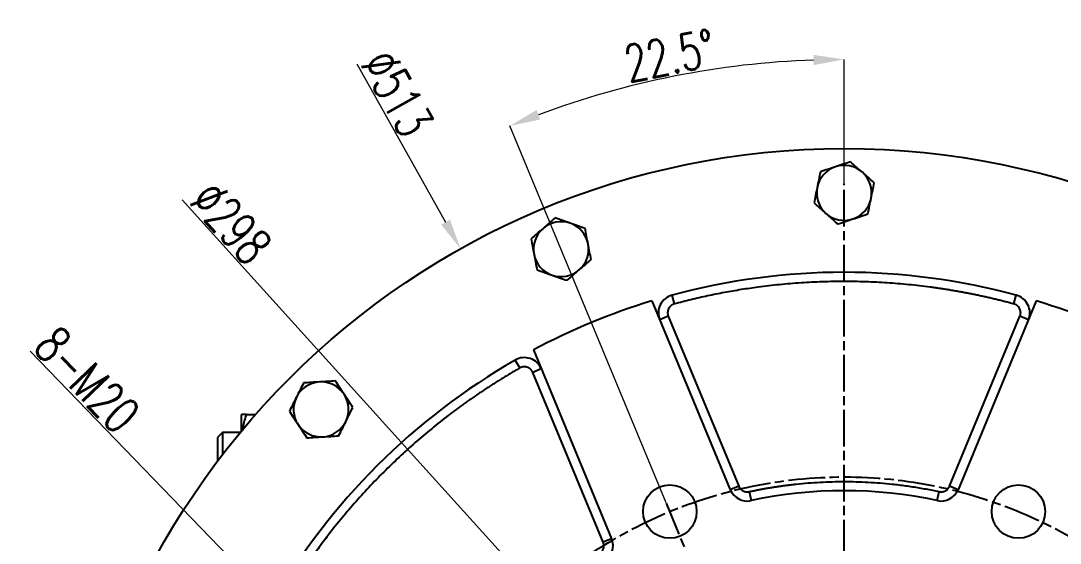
# Model space of a CAD drawing. Header units: millimetres. Extents: x 1756 to 4801, y 514 to 2668.
# Drawn here: x 3516.6 to 3856.7, y 1691.7 to 1862.7 of the extents above; entities that cross this region are included whole.
import ezdxf

# ---------------------------------------------------------------- set-up
doc = ezdxf.new("R2010")
doc.units = ezdxf.units.MM
doc.linetypes.add('AM_ISO08W050', pattern=[18, 12, -1.5, 3, -1.5])
doc.layers.add('AM_5', color=3, linetype='Continuous', lineweight=25)
doc.layers.add('AM_7', color=4, linetype='AM_ISO08W050', lineweight=25)
doc.styles.add('SLDTEXTSTYLE1', font='txt.shx', dxfattribs={"width": 0.7, "bigfont": 'gbcbig.shx'})
doc.dimstyles.new('SLDDIMSTYLE12$2', dxfattribs={"dimtxt": 12, "dimasz": 10, "dimexe": 0, "dimexo": 0.0625, "dimgap": 0.875, "dimtad": 1, "dimdec": 1, "dimlfac": 1.8, "dimrnd": 1e-09, "dimzin": 12, "dimdsep": 46, "dimtxsty": 'SLDTEXTSTYLE1', "dimcen": 0.09, "dimdle": 8.16, "dimclrd": 3, "dimclre": 3, "dimadec": 0, "dimazin": 3, "dimtfac": 1, "dimtdec": 1, "dimtofl": 0, "dimtmove": 0, "dimatfit": 3, "dimfxl": 0, "dimfrac": 2, "dimtolj": 1, "dimlwd": 5, "dimlwe": 5, "dimarcsym": 0})
doc.dimstyles.new('SLDDIMSTYLE12$3', dxfattribs={"dimtxt": 12, "dimasz": 10, "dimexe": 0, "dimexo": 0.0625, "dimgap": 0.875, "dimtad": 1, "dimdec": 1, "dimlfac": 1.8, "dimrnd": 1e-09, "dimzin": 12, "dimdsep": 46, "dimtxsty": 'SLDTEXTSTYLE1', "dimcen": 0.09, "dimdle": 8.16, "dimclrd": 3, "dimclre": 3, "dimadec": 0, "dimazin": 3, "dimtfac": 1, "dimtdec": 1, "dimtofl": 0, "dimtmove": 0, "dimatfit": 3, "dimfxl": 0, "dimfrac": 2, "dimtolj": 1, "dimlwd": 5, "dimlwe": 5, "dimarcsym": 0})

# ---------------------------------------------------------------- blocks, each defined once
blk = doc.blocks.new('*D62')
at = {"layer": 'AM_5', "color": 3, "linetype": 'Continuous', "lineweight": 5, "transparency": 16777216}
blk.add_line((3626.51, 1848.58), (3655.58, 1796.77), dxfattribs=at)
at = {"layer": 'AM_5', "color": 3, "lineweight": 5, "transparency": 16777216}
for p, q in [((3785.89, 1564.35), (3786.07, 1564.35)), ((3785.98, 1564.26), (3785.98, 1564.44))]:
    blk.add_line(p, q, dxfattribs=at)
at = {"layer": 'AM_5', "color": 3, "transparency": 16777216}
blk.add_solid([(3657.03, 1797.59), (3654.13, 1795.96), (3660.47, 1788.05)], dxfattribs=at)
at = {"layer": 'Defpoints', "color": 0, "transparency": 16777216}
for p in [(3660.47, 1788.05), (3911.48, 1340.66)]:
    blk.add_point(p, dxfattribs=at)
at = {"layer": 'AM_5', "color": 0, "transparency": 16777216, "insert": (3639.79, 1838.97), "char_height": 12, "attachment_point": 5, "rotation": 299.2944, "style": 'SLDTEXTSTYLE1'}
blk.add_mtext('\\A1;∅513', dxfattribs=at)
blk = doc.blocks.new('*D63')
at = {"layer": 'AM_5', "color": 3, "linetype": 'Continuous', "lineweight": 5, "transparency": 16777216}
blk.add_line((3569.41, 1804.08), (3679.39, 1682.34), dxfattribs=at)
at = {"layer": 'AM_5', "color": 3, "lineweight": 5, "transparency": 16777216}
for p, q in [((3785.89, 1564.35), (3786.07, 1564.35)), ((3785.98, 1564.26), (3785.98, 1564.44))]:
    blk.add_line(p, q, dxfattribs=at)
at = {"layer": 'AM_5', "color": 3, "transparency": 16777216}
blk.add_solid([(3680.63, 1683.45), (3678.15, 1681.22), (3686.09, 1674.92)], dxfattribs=at)
at = {"layer": 'Defpoints', "color": 0, "transparency": 16777216}
for p in [(3686.09, 1674.92), (3885.86, 1453.79)]:
    blk.add_point(p, dxfattribs=at)
at = {"layer": 'AM_5', "color": 0, "transparency": 16777216, "insert": (3585.42, 1796.61), "char_height": 12, "attachment_point": 5, "rotation": 312.0952, "style": 'SLDTEXTSTYLE1'}
blk.add_mtext('\\A1;∅298', dxfattribs=at)
blk = doc.blocks.new('*D64')
at = {"layer": 'AM_5', "color": 3, "linetype": 'Continuous', "lineweight": 5, "transparency": 16777216}
blk.add_line((3519.66, 1754.59), (3635.29, 1634.86), dxfattribs=at)
at = {"layer": 'AM_5', "color": 3, "lineweight": 5, "transparency": 16777216}
for p, q in [((3648.23, 1621.37), (3648.41, 1621.37)), ((3648.32, 1621.28), (3648.32, 1621.46))]:
    blk.add_line(p, q, dxfattribs=at)
at = {"layer": 'AM_5', "color": 3, "transparency": 16777216}
blk.add_solid([(3636.49, 1636.02), (3634.1, 1633.7), (3642.24, 1627.67)], dxfattribs=at)
at = {"layer": 'Defpoints', "color": 0, "transparency": 16777216}
for p in [(3642.24, 1627.67), (3654.4, 1615.08)]:
    blk.add_point(p, dxfattribs=at)
at = {"layer": 'AM_5', "color": 0, "transparency": 16777216, "insert": (3538.34, 1745.14), "char_height": 12, "attachment_point": 5, "rotation": 314.0046, "style": 'SLDTEXTSTYLE1'}
blk.add_mtext('\\A1;8-M20', dxfattribs=at)
blk = doc.blocks.new('*D67')
at = {"layer": 'AM_5', "color": 3, "lineweight": 5, "transparency": 16777216}
blk.add_line((3785.98, 1809.42), (3785.98, 1850.04), dxfattribs=at)
at = {"layer": 'AM_5', "color": 3, "linetype": 'Continuous', "lineweight": 5, "transparency": 16777216}
blk.add_line((3727.79, 1704.84), (3676.65, 1828.29), dxfattribs=at)
blk.add_arc((3785.98, 1564.35), 285.68, 92.0057, 110.4943, dxfattribs=at)
at = {"layer": 'AM_5', "color": 3, "transparency": 16777216}
for points in [[(3775.95, 1851.53), (3776.01, 1848.19), (3785.98, 1850.04)], [(3686.57, 1830.4), (3685.35, 1833.51), (3676.65, 1828.29)]]:
    blk.add_solid(points, dxfattribs=at)
at = {"layer": 'Defpoints', "color": 0, "transparency": 16777216}
for p in [(3748.69, 1847.59), (3785.98, 1809.35), (3727.81, 1704.78), (3785.98, 1561.35), (3787.13, 1561.58)]:
    blk.add_point(p, dxfattribs=at)
at = {"layer": 'AM_5', "color": 0, "transparency": 16777216, "insert": (3728.9, 1851.29), "char_height": 12, "attachment_point": 5, "rotation": 11.25, "style": 'SLDTEXTSTYLE1'}
blk.add_mtext('\\A1;22.5%%D', dxfattribs=at)

msp = doc.modelspace()

# ---------------------------------------------------------------- linework, layer by layer
at = {"color": 7, "linetype": 'Continuous', "lineweight": 25}
for p, q in [((3730.444, 1769.987), (3729.662, 1772.883)), ((3841.512, 1769.987), (3842.294, 1772.883)), ((3723.111, 1771.003), (3748.72, 1709.178)), ((3848.845, 1771.003), (3823.236, 1709.178)), ((3728.455, 1765.943), (3725.683, 1764.795)), ((3728.455, 1765.943), (3751.492, 1710.326)), ((3820.464, 1710.326), (3843.501, 1765.943)), ((3846.273, 1764.795), (3843.501, 1765.943)), ((3684.308, 1754.93), (3709.917, 1693.105)), ((3679.842, 1749.027), (3678.347, 1751.628)), ((3686.88, 1748.722), (3684.108, 1747.574)), ((3707.145, 1691.957), (3684.108, 1747.574)), ((3588.894, 1733.854), (3588.678, 1733.479)), ((3588.678, 1733.479), (3588.678, 1728.259)), ((3590.502, 1733.854), (3593.463, 1733.854)), ((3582.602, 1727.854), (3580.978, 1726.23)), ((3588.342, 1727.854), (3582.602, 1727.854)), ((3582.602, 1727.854), (3582.602, 1720.656)), ((3580.978, 1726.23), (3580.978, 1718.52)), ((3751.492, 1710.326), (3748.72, 1709.178)), ((3754.895, 1708.542), (3755.528, 1705.609)), ((3816.428, 1705.609), (3817.06, 1708.542)), ((3823.236, 1709.178), (3820.464, 1710.326)), ((3709.917, 1693.105), (3707.145, 1691.957))]:
    msp.add_line(p, q, dxfattribs=at)
for centre, radius in [((3785.978, 1564.354), 256.5), ((3728.958, 1702.012), 8.75), ((3842.998, 1702.012), 8.75)]:
    msp.add_circle(centre, radius, dxfattribs=at)
for centre, radius, start, end in [((3785.978, 1806.354), 9, 108.4664, 168.4664), ((3785.978, 1806.354), 9, 48.4664, 108.4664), ((3785.978, 1806.354), 9, 348.4664, 48.4664), ((3785.978, 1806.354), 9, 168.4664, 228.4664), ((3785.978, 1806.354), 9, 288.4664, 348.4664), ((3785.978, 1806.354), 9, 228.4664, 288.4664), ((3693.369, 1787.933), 9, 70.9664, 130.9664), ((3693.369, 1787.933), 9, 10.9664, 70.9664), ((3693.369, 1787.933), 9, 130.9664, 190.9664), ((3693.369, 1787.933), 9, 310.9664, 10.9664), ((3693.369, 1787.933), 9, 190.9664, 250.9664), ((3693.369, 1787.933), 9, 250.9664, 310.9664), ((3785.978, 1564.354), 216, 74.88705, 105.11295), ((3731.226, 1767.091), 6, 105.11295, 202.5), ((3840.73, 1767.091), 6, 337.5, 74.88705), ((3785.978, 1564.354), 216, 106.92076, 118.07924), ((3785.978, 1564.354), 216, 61.92076, 73.07924), ((3785.978, 1564.354), 216, 119.88705, 150.11295), ((3681.337, 1746.426), 6, 22.5, 119.88705), ((3614.858, 1735.474), 9, 93.4664, 153.4664), ((3614.858, 1735.474), 9, 33.4664, 93.4664), ((3614.858, 1735.474), 9, 153.4664, 213.4664), ((3614.858, 1735.474), 9, 333.4664, 33.4664), ((3614.858, 1735.474), 9, 273.4664, 333.4664), ((3614.858, 1735.474), 9, 213.4664, 273.4664), ((3754.263, 1711.474), 6, 202.5, 282.16507), ((3785.978, 1564.354), 144.5, 77.83493, 102.16507), ((3817.693, 1711.474), 6, 257.83493, 337.5), ((3704.374, 1690.809), 6, 302.83493, 22.5)]:
    msp.add_arc(centre, radius, start, end, dxfattribs=at)
for points, knots in [([(3788.056, 1816.536), (3787.241, 1816.264), (3786.424, 1815.991), (3784.781, 1815.443), (3783.956, 1815.167), (3783.127, 1814.89)], [0, 0, 0, 0, 0.5, 0.5, 1, 1, 1, 1]), ([(3791.945, 1813.091), (3791.291, 1813.671), (3790.64, 1814.247), (3789.344, 1815.395), (3788.699, 1815.967), (3788.056, 1816.536)], [0, 0, 0, 0, 0.5, 0.5, 1, 1, 1, 1]), ([(3778.199, 1813.244), (3778.027, 1812.403), (3777.855, 1811.558), (3777.508, 1809.862), (3777.334, 1809.01), (3777.16, 1808.153)], [0, 0, 0, 0, 0.5, 0.5, 1, 1, 1, 1]), ([(3783.127, 1814.89), (3782.298, 1814.613), (3781.473, 1814.338), (3779.831, 1813.79), (3779.013, 1813.517), (3778.199, 1813.244)], [0, 0, 0, 0, 0.5, 0.5, 1, 1, 1, 1]), ([(3795.835, 1809.645), (3795.192, 1810.215), (3794.547, 1810.787), (3793.251, 1811.935), (3792.6, 1812.511), (3791.945, 1813.091)], [0, 0, 0, 0, 0.5, 0.5, 1, 1, 1, 1]), ([(3794.796, 1804.554), (3794.971, 1805.411), (3795.145, 1806.263), (3795.491, 1807.959), (3795.663, 1808.804), (3795.835, 1809.645)], [0, 0, 0, 0, 0.5, 0.5, 1, 1, 1, 1]), ([(3777.16, 1808.153), (3776.985, 1807.297), (3776.811, 1806.445), (3776.465, 1804.748), (3776.292, 1803.904), (3776.121, 1803.062)], [0, 0, 0, 0, 0.5, 0.5, 1, 1, 1, 1]), ([(3776.121, 1803.062), (3776.764, 1802.492), (3777.409, 1801.921), (3778.705, 1800.773), (3779.356, 1800.196), (3780.01, 1799.617)], [0, 0, 0, 0, 0.5, 0.5, 1, 1, 1, 1]), ([(3793.757, 1799.463), (3793.929, 1800.305), (3794.101, 1801.149), (3794.448, 1802.846), (3794.621, 1803.698), (3794.796, 1804.554)], [0, 0, 0, 0, 0.5, 0.5, 1, 1, 1, 1]), ([(3780.01, 1799.617), (3780.665, 1799.037), (3781.316, 1798.46), (3782.612, 1797.312), (3783.257, 1796.741), (3783.9, 1796.171)], [0, 0, 0, 0, 0.5, 0.5, 1, 1, 1, 1]), ([(3788.829, 1797.817), (3789.658, 1798.094), (3790.483, 1798.37), (3792.125, 1798.918), (3792.942, 1799.191), (3793.757, 1799.463)], [0, 0, 0, 0, 0.5, 0.5, 1, 1, 1, 1]), ([(3691.392, 1798.135), (3690.743, 1797.572), (3690.092, 1797.007), (3688.785, 1795.872), (3688.128, 1795.302), (3687.468, 1794.728)], [0, 0, 0, 0, 0.5, 0.5, 1, 1, 1, 1]), ([(3696.304, 1796.441), (3695.477, 1796.726), (3694.655, 1797.009), (3693.018, 1797.574), (3692.204, 1797.855), (3691.392, 1798.135)], [0, 0, 0, 0, 0.5, 0.5, 1, 1, 1, 1]), ([(3701.216, 1794.746), (3700.404, 1795.026), (3699.589, 1795.307), (3697.952, 1795.872), (3697.13, 1796.155), (3696.304, 1796.441)], [0, 0, 0, 0, 0.5, 0.5, 1, 1, 1, 1]), ([(3783.9, 1796.171), (3784.715, 1796.443), (3785.532, 1796.716), (3787.175, 1797.265), (3787.999, 1797.54), (3788.829, 1797.817)], [0, 0, 0, 0, 0.5, 0.5, 1, 1, 1, 1]), ([(3687.468, 1794.728), (3686.808, 1794.155), (3686.151, 1793.585), (3684.844, 1792.45), (3684.193, 1791.885), (3683.544, 1791.322)], [0, 0, 0, 0, 0.5, 0.5, 1, 1, 1, 1]), ([(3702.204, 1789.645), (3702.038, 1790.503), (3701.872, 1791.357), (3701.543, 1793.057), (3701.379, 1793.903), (3701.216, 1794.746)], [0, 0, 0, 0, 0.5, 0.5, 1, 1, 1, 1]), ([(3683.544, 1791.322), (3683.708, 1790.478), (3683.872, 1789.632), (3684.201, 1787.933), (3684.367, 1787.079), (3684.533, 1786.22)], [0, 0, 0, 0, 0.5, 0.5, 1, 1, 1, 1]), ([(3703.193, 1784.543), (3703.029, 1785.387), (3702.865, 1786.233), (3702.536, 1787.933), (3702.371, 1788.786), (3702.204, 1789.645)], [0, 0, 0, 0, 0.5, 0.5, 1, 1, 1, 1]), ([(3684.533, 1786.22), (3684.699, 1785.362), (3684.865, 1784.508), (3685.194, 1782.809), (3685.358, 1781.963), (3685.521, 1781.119)], [0, 0, 0, 0, 0.5, 0.5, 1, 1, 1, 1]), ([(3699.269, 1781.137), (3699.929, 1781.71), (3700.586, 1782.28), (3701.893, 1783.415), (3702.544, 1783.98), (3703.193, 1784.543)], [0, 0, 0, 0, 0.5, 0.5, 1, 1, 1, 1]), ([(3685.521, 1781.119), (3686.333, 1780.839), (3687.148, 1780.558), (3688.785, 1779.993), (3689.607, 1779.71), (3690.433, 1779.425)], [0, 0, 0, 0, 0.5, 0.5, 1, 1, 1, 1]), ([(3690.433, 1779.425), (3691.26, 1779.14), (3692.082, 1778.856), (3693.719, 1778.291), (3694.533, 1778.01), (3695.346, 1777.73)], [0, 0, 0, 0, 0.5, 0.5, 1, 1, 1, 1]), ([(3695.346, 1777.73), (3695.994, 1778.293), (3696.645, 1778.858), (3697.952, 1779.993), (3698.609, 1780.564), (3699.269, 1781.137)], [0, 0, 0, 0, 0.5, 0.5, 1, 1, 1, 1]), ([(3841.512, 1769.987), (3841.037, 1770.114), (3840.088, 1770.368), (3838.662, 1770.737), (3837.234, 1771.097), (3835.804, 1771.446), (3834.372, 1771.785), (3832.937, 1772.115), (3831.501, 1772.434), (3830.063, 1772.744), (3828.623, 1773.043), (3827.18, 1773.333), (3825.736, 1773.612), (3824.29, 1773.882), (3822.842, 1774.142), (3821.391, 1774.391), (3819.939, 1774.631), (3818.485, 1774.86), (3817.028, 1775.08), (3815.57, 1775.29), (3812.266, 1775.742), (3807.107, 1776.343), (3800.078, 1776.926), (3793.033, 1777.276), (3785.978, 1777.393), (3778.923, 1777.276), (3771.879, 1776.926), (3764.85, 1776.343), (3759.251, 1775.691), (3755.073, 1775.106), (3752.307, 1774.682), (3749.549, 1774.222), (3746.798, 1773.726), (3744.054, 1773.194), (3741.317, 1772.626), (3738.587, 1772.022), (3735.865, 1771.381), (3733.149, 1770.706), (3731.346, 1770.227), (3730.444, 1769.987)], [0, 0, 0, 0, 0.01311647, 0.02622764, 0.03933414, 0.05243659, 0.06553563, 0.07863187, 0.09172595, 0.10481848, 0.1179101, 0.13100143, 0.14409311, 0.15718575, 0.17027998, 0.18337643, 0.19647574, 0.20957851, 0.22268538, 0.23579698, 0.24891392, 0.31171827, 0.37445488, 0.43719269, 0.50000064, 0.56280499, 0.6255416, 0.68827941, 0.75108736, 0.77600397, 0.8009035, 0.82579023, 0.85066846, 0.87554248, 0.9004166, 0.92529511, 0.95018232, 0.97508252, 1, 1, 1, 1]), ([(3730.444, 1769.987), (3730.385, 1769.97), (3730.268, 1769.936), (3730.097, 1769.872), (3729.931, 1769.799), (3729.77, 1769.716), (3729.614, 1769.623), (3729.463, 1769.521), (3729.199, 1769.316), (3728.855, 1768.968), (3728.515, 1768.425), (3728.292, 1767.823), (3728.22, 1767.292), (3728.229, 1766.865), (3728.27, 1766.547), (3728.343, 1766.237), (3728.417, 1766.041), (3728.455, 1765.943)], [0, 0, 0, 0, 0.0360698, 0.0718111, 0.1073556, 0.1428371, 0.1783902, 0.2141486, 0.2502438, 0.3750982, 0.500055, 0.6249094, 0.7498662, 0.8130613, 0.8763592, 0.9381541, 1, 1, 1, 1]), ([(3843.501, 1765.943), (3843.521, 1765.993), (3843.561, 1766.093), (3843.611, 1766.248), (3843.652, 1766.403), (3843.684, 1766.561), (3843.708, 1766.72), (3843.724, 1766.881), (3843.737, 1767.193), (3843.698, 1767.657), (3843.52, 1768.246), (3843.229, 1768.789), (3842.902, 1769.176), (3842.608, 1769.436), (3842.379, 1769.602), (3842.137, 1769.747), (3841.964, 1769.824), (3841.878, 1769.862)], [0, 0, 0, 0, 0.0345506, 0.0688551, 0.1030127, 0.1371244, 0.1712912, 0.2056137, 0.2401913, 0.3700531, 0.5000286, 0.6298904, 0.759866, 0.820149, 0.8799053, 0.9396756, 1, 1, 1, 1]), ([(3679.842, 1749.027), (3679.416, 1748.781), (3678.566, 1748.29), (3677.296, 1747.542), (3676.032, 1746.787), (3674.774, 1746.022), (3673.521, 1745.25), (3672.274, 1744.468), (3671.032, 1743.679), (3669.797, 1742.881), (3668.566, 1742.074), (3667.342, 1741.259), (3666.123, 1740.435), (3664.91, 1739.603), (3663.702, 1738.763), (3662.5, 1737.914), (3661.304, 1737.056), (3660.113, 1736.19), (3658.928, 1735.316), (3657.748, 1734.433), (3655.093, 1732.416), (3651.019, 1729.193), (3645.637, 1724.635), (3640.408, 1719.901), (3635.337, 1714.995), (3630.431, 1709.924), (3625.697, 1704.696), (3621.139, 1699.313), (3617.641, 1694.892), (3615.101, 1691.525), (3613.445, 1689.27), (3611.819, 1686.994), (3610.225, 1684.698), (3608.661, 1682.381), (3607.127, 1680.044), (3605.624, 1677.687), (3604.152, 1675.309), (3602.709, 1672.912), (3601.773, 1671.297), (3601.305, 1670.49)], [0, 0, 0, 0, 0.01311647, 0.02622764, 0.03933414, 0.05243659, 0.06553563, 0.07863187, 0.09172595, 0.10481848, 0.1179101, 0.13100143, 0.14409311, 0.15718575, 0.17027998, 0.18337643, 0.19647574, 0.20957851, 0.22268538, 0.23579698, 0.24891392, 0.31171827, 0.37445488, 0.43719269, 0.50000064, 0.56280499, 0.6255416, 0.68827941, 0.75108736, 0.77600397, 0.8009035, 0.82579023, 0.85066846, 0.87554248, 0.9004166, 0.92529511, 0.95018232, 0.97508252, 1, 1, 1, 1]), ([(3682.485, 1749.197), (3682.432, 1749.218), (3682.327, 1749.26), (3682.166, 1749.31), (3682.002, 1749.353), (3681.778, 1749.397), (3681.491, 1749.429), (3681.143, 1749.426), (3680.798, 1749.384), (3680.463, 1749.302), (3680.141, 1749.186), (3679.941, 1749.08), (3679.842, 1749.027)], [0, 0, 0, 0, 0.0617552, 0.123337, 0.1849425, 0.2467681, 0.3733135, 0.5000484, 0.6265939, 0.7533288, 0.8766174, 1, 1, 1, 1]), ([(3684.108, 1747.574), (3684.086, 1747.626), (3684.041, 1747.729), (3683.963, 1747.879), (3683.878, 1748.023), (3683.785, 1748.162), (3683.684, 1748.296), (3683.575, 1748.425), (3683.43, 1748.579), (3683.243, 1748.749), (3683.006, 1748.924), (3682.754, 1749.077), (3682.575, 1749.157), (3682.485, 1749.197)], [0, 0, 0, 0, 0.071978, 0.1433984, 0.2144858, 0.2854681, 0.3565741, 0.4280316, 0.5000648, 0.6256174, 0.7499758, 0.8743627, 1, 1, 1, 1]), ([(3614.314, 1744.457), (3613.441, 1744.404), (3612.573, 1744.352), (3610.845, 1744.247), (3609.985, 1744.195), (3609.127, 1744.143)], [0, 0, 0, 0, 0.5, 0.5, 1, 1, 1, 1]), ([(3619.501, 1744.771), (3618.643, 1744.719), (3617.783, 1744.667), (3616.055, 1744.563), (3615.187, 1744.51), (3614.314, 1744.457)], [0, 0, 0, 0, 0.5, 0.5, 1, 1, 1, 1]), ([(3622.366, 1740.437), (3621.884, 1741.166), (3621.404, 1741.891), (3620.45, 1743.336), (3619.974, 1744.055), (3619.501, 1744.771)], [0, 0, 0, 0, 0.5, 0.5, 1, 1, 1, 1]), ([(3609.127, 1744.143), (3608.744, 1743.374), (3608.359, 1742.603), (3607.585, 1741.054), (3607.197, 1740.276), (3606.806, 1739.494)], [0, 0, 0, 0, 0.5, 0.5, 1, 1, 1, 1]), ([(3606.806, 1739.494), (3606.415, 1738.712), (3606.027, 1737.934), (3605.254, 1736.385), (3604.869, 1735.614), (3604.485, 1734.845)], [0, 0, 0, 0, 0.5, 0.5, 1, 1, 1, 1]), ([(3625.231, 1736.102), (3624.758, 1736.819), (3624.282, 1737.537), (3623.328, 1738.982), (3622.848, 1739.707), (3622.366, 1740.437)], [0, 0, 0, 0, 0.5, 0.5, 1, 1, 1, 1]), ([(3604.485, 1734.845), (3604.959, 1734.129), (3605.434, 1733.41), (3606.389, 1731.965), (3606.868, 1731.24), (3607.35, 1730.511)], [0, 0, 0, 0, 0.5, 0.5, 1, 1, 1, 1]), ([(3622.91, 1731.453), (3623.301, 1732.235), (3623.689, 1733.013), (3624.463, 1734.562), (3624.848, 1735.333), (3625.231, 1736.102)], [0, 0, 0, 0, 0.5, 0.5, 1, 1, 1, 1]), ([(3590.502, 1733.854), (3590.02, 1733.854), (3589.107, 1733.854), (3589.002, 1733.854), (3588.952, 1733.854)], [0, 0, 0, 0, 0.5291087, 1, 1, 1, 1]), ([(3589.27, 1728.703), (3589.302, 1729.029), (3589.478, 1730.78), (3590.043, 1732.475), (3590.502, 1733.854)], [0, 0, 0, 0, 0.1865354, 1, 1, 1, 1]), ([(3620.589, 1726.804), (3620.973, 1727.573), (3621.358, 1728.344), (3622.131, 1729.893), (3622.52, 1730.671), (3622.91, 1731.453)], [0, 0, 0, 0, 0.5, 0.5, 1, 1, 1, 1]), ([(3607.35, 1730.511), (3607.832, 1729.781), (3608.312, 1729.056), (3609.267, 1727.611), (3609.742, 1726.892), (3610.216, 1726.176)], [0, 0, 0, 0, 0.5, 0.5, 1, 1, 1, 1]), ([(3610.216, 1726.176), (3611.073, 1726.228), (3611.933, 1726.28), (3613.662, 1726.385), (3614.53, 1726.437), (3615.402, 1726.49)], [0, 0, 0, 0, 0.5, 0.5, 1, 1, 1, 1]), ([(3615.402, 1726.49), (3616.275, 1726.543), (3617.143, 1726.596), (3618.871, 1726.7), (3619.731, 1726.752), (3620.589, 1726.804)], [0, 0, 0, 0, 0.5, 0.5, 1, 1, 1, 1]), ([(3754.895, 1708.542), (3755.287, 1708.625), (3756.071, 1708.792), (3757.249, 1709.03), (3758.428, 1709.26), (3759.608, 1709.479), (3760.791, 1709.689), (3761.974, 1709.889), (3763.16, 1710.08), (3764.347, 1710.261), (3765.535, 1710.432), (3766.725, 1710.594), (3767.917, 1710.745), (3769.11, 1710.888), (3772.507, 1711.265), (3778.127, 1711.715), (3785.978, 1711.923), (3793.829, 1711.715), (3799.791, 1711.237), (3803.869, 1710.77), (3806.081, 1710.483), (3808.288, 1710.163), (3810.49, 1709.809), (3812.686, 1709.421), (3814.877, 1709.002), (3816.332, 1708.695), (3817.06, 1708.542)], [0, 0, 0, 0, 0.019191, 0.038375, 0.0575535, 0.0767275, 0.0958985, 0.1150677, 0.1342364, 0.1534058, 0.1725772, 0.1917519, 0.2109312, 0.2301163, 0.2493085, 0.3746503, 0.5000008, 0.6253427, 0.7506932, 0.7863278, 0.8219423, 0.857545, 0.893144, 0.9287473, 0.9643633, 1, 1, 1, 1]), ([(3751.492, 1710.326), (3751.514, 1710.274), (3751.559, 1710.171), (3751.636, 1710.021), (3751.721, 1709.877), (3751.815, 1709.737), (3751.916, 1709.603), (3752.024, 1709.475), (3752.17, 1709.321), (3752.357, 1709.151), (3752.594, 1708.976), (3752.846, 1708.823), (3753.025, 1708.743), (3753.115, 1708.703)], [0, 0, 0, 0, 0.071978, 0.1433984, 0.2144858, 0.2854681, 0.3565741, 0.4280316, 0.5000648, 0.6256174, 0.7499758, 0.8743627, 1, 1, 1, 1]), ([(3753.115, 1708.703), (3753.172, 1708.68), (3753.284, 1708.636), (3753.458, 1708.582), (3753.634, 1708.539), (3753.812, 1708.506), (3754.033, 1708.48), (3754.295, 1708.469), (3754.598, 1708.486), (3754.796, 1708.523), (3754.895, 1708.542)], [0, 0, 0, 0, 0.1003339, 0.2001392, 0.2997835, 0.3996366, 0.5000658, 0.6669297, 0.8330037, 1, 1, 1, 1]), ([(3817.06, 1708.542), (3817.116, 1708.531), (3817.226, 1708.509), (3817.393, 1708.487), (3817.561, 1708.475), (3817.729, 1708.473), (3817.897, 1708.48), (3818.187, 1708.508), (3818.595, 1708.595), (3819.093, 1708.803), (3819.547, 1709.095), (3819.892, 1709.418), (3820.144, 1709.734), (3820.326, 1710.019), (3820.418, 1710.224), (3820.464, 1710.326)], [0, 0, 0, 0, 0.0405946, 0.0809396, 0.1211627, 0.1613926, 0.201758, 0.2423864, 0.3711543, 0.5000467, 0.6288146, 0.757707, 0.838616, 0.9190368, 1, 1, 1, 1]), ([(3706, 1688.289), (3706.047, 1688.32), (3706.141, 1688.382), (3706.274, 1688.486), (3706.401, 1688.595), (3706.522, 1688.712), (3706.636, 1688.836), (3706.821, 1689.061), (3707.047, 1689.412), (3707.252, 1689.911), (3707.368, 1690.438), (3707.383, 1690.911), (3707.338, 1691.312), (3707.264, 1691.642), (3707.185, 1691.852), (3707.145, 1691.957)], [0, 0, 0, 0, 0.0405946, 0.0809396, 0.1211627, 0.1613926, 0.201758, 0.2423864, 0.3711543, 0.5000467, 0.6288146, 0.757707, 0.838616, 0.9190368, 1, 1, 1, 1])]:
    msp.add_open_spline(points, degree=3, knots=knots, dxfattribs=at)
msp.add_open_spline([(3841.878, 1769.862), (3841.818, 1769.886), (3841.698, 1769.933), (3841.574, 1769.969), (3841.512, 1769.987)], degree=3, dxfattribs=at)
at = {"layer": 'AM_7'}
for p, q in [((3785.978, 1561.354), (3785.978, 1809.354)), ((3787.126, 1561.582), (3727.81, 1704.783))]:
    msp.add_line(p, q, dxfattribs=at)
msp.add_circle((3785.978, 1564.354), 149, dxfattribs=at)

# ---------------------------------------------------------------- dimensions: what is measured, and where the dimension line sits
at = {"layer": 'AM_5'}
for p1, p2, override, picture, middle in [((3911.483, 1340.656), (3660.473, 1788.052), {"dimlfac": 1, "dimpost": ''}, '*D62', (3633.793, 1835.606)), ((3885.862, 1453.791), (3686.094, 1674.916), {"dimlfac": 1}, '*D63', (3580.317, 1792.001))]:
    dim = msp.add_diameter_dim_2p(p1=p1, p2=p2, dimstyle='SLDDIMSTYLE12$3', override=override, dxfattribs=at)
    dim.commit()
    dim.dimension.update_dxf_attribs({"geometry": picture, "text_midpoint": middle, "dimtype": 163})
dim = msp.add_angular_dim_2l(base=(3748.689, 1847.592), line1=((3787.126, 1561.582), (3727.81, 1704.783)), line2=((3785.978, 1561.354), (3785.978, 1809.354)), text='22.5%%D', dimstyle='SLDDIMSTYLE12$2', override={"dimlfac": 1, "dimpost": ''}, dxfattribs=at)
dim.commit()
dim.dimension.update_dxf_attribs({"geometry": '*D67', "text_midpoint": (3728.903, 1851.29)})
dim = msp.add_diameter_dim_2p(p1=(3654.399, 1615.08), p2=(3642.241, 1627.667), text='8-M20', dimstyle='SLDDIMSTYLE12$3', override={"dimlfac": 1}, dxfattribs=at)
dim.commit()
dim.dimension.update_dxf_attribs({"geometry": '*D64', "text_midpoint": (3533.394, 1740.363), "dimtype": 163})

doc.saveas('drawing.dxf')
